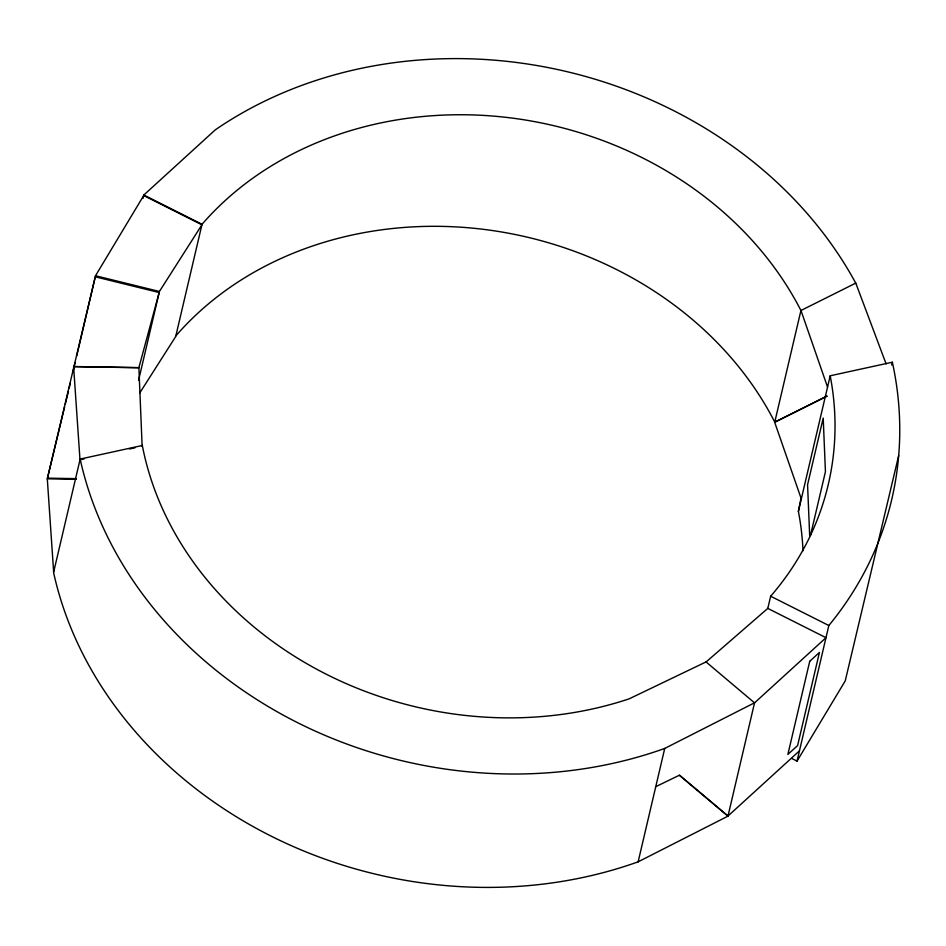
<?xml version="1.0" encoding="UTF-8"?>
<svg xmlns="http://www.w3.org/2000/svg" width="946" height="946" viewBox="0 0 946 946"><rect width="100%" height="100%" fill="white"/><g stroke="black" fill="none" stroke-linecap="round" stroke-linejoin="round"><path stroke-width="1.42" d="M53.65 572.082L47.3 478.806L95.274 276.811L159.165 292.539L138.861 367.734L73.611 366.622L79.984 459.803L84.229 458.869M69.117 388.345L70.323 383.177M73.019 371.683L75.041 363.051M76.732 355.873L95.522 275.747L143.721 195.526L201.9 224.817L159.413 291.486L138.601 380.233M754.541 702.866L706.047 661.928L629.208 698.822A349.843 298.297 13.2 0 1 142.314 445.483L80.162 459.07L53.567 572.448A415.058 353.899 13.2 0 0 638.136 861.83L727.971 816.15L754.541 702.866L825.988 637.699L767.797 608.408L706.023 662.023M143.047 198.376L143.839 195.006L215.286 129.85A415.058 353.899 13.2 0 1 855.763 283.161M142.314 445.483L142.137 446.216L138.885 367.639L73.634 366.528M143.839 195.006L202.03 224.297L175.696 336.551L139.606 393.193M638.136 861.83L664.731 748.44L754.565 702.772M655.602 786.765L679.488 775.176L728.006 816.02L799.453 750.852M802.988 550.773A349.843 298.297 13.2 0 0 798.389 511.384L801.014 498.093L774.703 422.33L800.931 310.513L855.775 283.102L886.106 363.903M767.797 608.408L770.659 596.228A349.843 298.297 13.2 0 0 830.198 375.787L892.35 362.212L891.688 365.026M798.389 511.384L830.198 375.787M810.45 535.554L825.432 471.711L823.209 418.073L807.565 484.766L809.67 535.495M791.873 758.503L797.04 761.116L828.838 625.519A415.058 353.899 13.2 0 0 892.35 362.212M898.7 455.487L845.239 680.884L797.04 761.116M64.647 406.875L47.454 478.156L76.449 478.652M65.333 404.025L68.431 391.195M826.981 396.031L774.762 422.082A349.843 298.297 13.2 0 0 175.861 335.865M774.703 422.33L826.922 396.279M129.425 448.995L135.077 447.754M47.3 478.806L76.295 479.303M95.522 275.747L159.413 291.486M770.659 596.228L828.838 625.519M679.453 775.318L727.971 816.15M800.955 310.454L827.549 387.068M202.03 224.297A349.843 298.297 13.2 0 1 800.931 310.513M664.731 748.44A415.058 353.899 13.2 0 1 80.162 459.07M809.729 661.301L787.876 754.435L797.596 745.578L819.437 652.444L809.729 661.301"/></g></svg>
